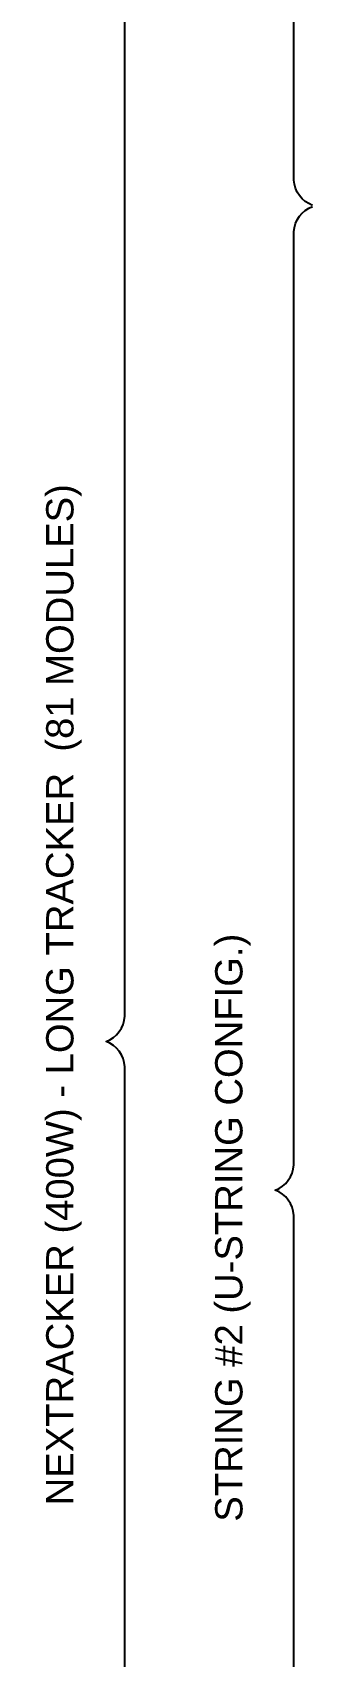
# Model space of a CAD drawing. Header units: feet. Extents: x -13743 to 68376, y -48 to 67763.
# Drawn here: x 6628 to 6833, y 65363 to 66551 of the extents above; entities that cross this region are included whole.
import ezdxf

# ---------------------------------------------------------------- set-up
doc = ezdxf.new("R2010")
doc.units = ezdxf.units.FT
doc.header["$MEASUREMENT"] = 0
doc.layers.add('G-ANNO-TEXT', color=1, linetype='Continuous')
doc.styles.add('NEI-A', font='arial.ttf')

msp = doc.modelspace()

# ---------------------------------------------------------------- linework, layer by layer
at = {"layer": 'G-ANNO-TEXT', "flags": 128}
for points in [[(6709, 63907.5, -0.427062), (6694.8, 63923.3), (6695.4, 65794.5, 0.298343), (6681.7, 65813, 0.298343), (6695.4, 65831.5), (6695.4, 67717.4, -0.354962), (6709, 67727.9)], [(6832.8, 66424.3, -0.298343), (6819.1, 66442.8), (6819.1, 66843.5, 0.298343), (6805.5, 66862, 0.298343), (6819.1, 66880.5), (6819.1, 67514, -0.298343), (6832.8, 67532.5)], [(6832.8, 65183.1, -0.298343), (6819.1, 65201.6), (6819.1, 65685.8, 0.298343), (6805.5, 65704.3, 0.298343), (6819.1, 65722.8), (6819.1, 66405.1, -0.298343), (6832.8, 66423.6)]]:
    msp.add_lwpolyline(points, format="xyb", dxfattribs=at)

# ---------------------------------------------------------------- texts
at = {"layer": 'G-ANNO-TEXT', "char_height": 20, "attachment_point": 3, "rotation": 90, "style": 'NEI-A', "bg_fill": 3, "box_fill_scale": 1.5, "bg_fill_color": 256, "bg_fill_transparency": 0}
for s, insert, width in [('NEXTRACKER (400W) - LONG TRACKER  (81 MODULES)', (6637.8, 66220.5), 831.535), ('STRING #2 (U-STRING CONFIG.)', (6761.5, 65891.8), 429.163)]:
    msp.add_mtext(s, dxfattribs=dict(at, insert=insert, width=width))

doc.saveas('drawing.dxf')
